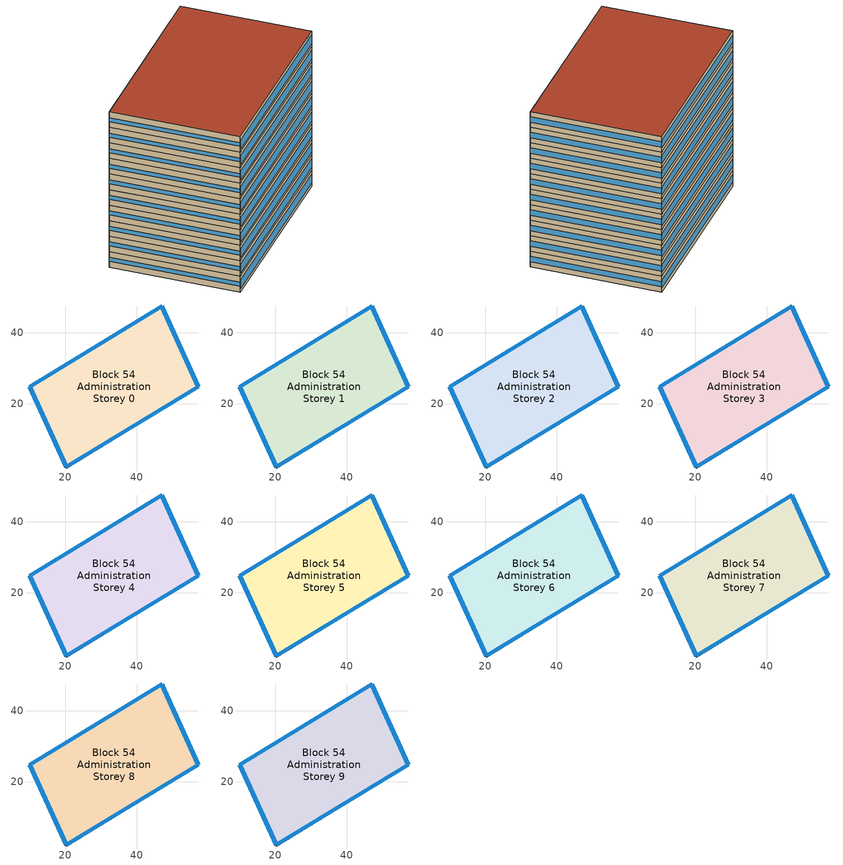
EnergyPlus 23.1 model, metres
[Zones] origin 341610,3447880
Block 54 Administration Storey 0
 floor ground (Project Floor): 47.12,47.46 57.36,24.79 20.22,2.29 9.97,24.84 z0
 wall outside (Project Wall): 9.97,24.84 20.22,2.29 57.36,24.79 47.12,47.46 9.97,24.84 z0:3
 window (Administration_west_window_construction): 9.98,24.83 20.21,2.3 z1.12:1.88
 window (Administration_south_window_construction): 20.24,2.3 57.34,24.78 z0.67:2.33
 window (Administration_east_window_construction): 57.36,24.81 47.12,47.44 z0.98:2.02
 window (Administration_north_window_construction): 47.1,47.44 9.99,24.85 z0.82:2.17
 roof outside (Project Ceiling): 57.36,24.79 47.12,47.46 9.97,24.84 20.22,2.29 z3
Block 54 Administration Storey 1
 floor outside (Project Floor): 47.12,47.46 57.36,24.79 20.22,2.29 9.97,24.84 z3
 wall outside (Project Wall): 9.97,24.84 20.22,2.29 57.36,24.79 47.12,47.46 9.97,24.84 z3:6
 window (Administration_west_window_construction): 9.98,24.83 20.21,2.3 z4.12:4.88
 window (Administration_south_window_construction): 20.24,2.3 57.34,24.78 z3.67:5.33
 window (Administration_east_window_construction): 57.36,24.81 47.12,47.44 z3.98:5.03
 window (Administration_north_window_construction): 47.1,47.44 9.99,24.85 z3.83:5.17
 roof outside (Project Ceiling): 57.36,24.79 47.12,47.46 9.97,24.84 20.22,2.29 z6
Block 54 Administration Storey 2
 floor outside (Project Floor): 47.12,47.46 57.36,24.79 20.22,2.29 9.97,24.84 z6
 wall outside (Project Wall): 9.97,24.84 20.22,2.29 57.36,24.79 47.12,47.46 9.97,24.84 z6:9
 window (Administration_west_window_construction): 9.98,24.83 20.21,2.3 z7.12:7.88
 window (Administration_south_window_construction): 20.24,2.3 57.34,24.78 z6.67:8.32
 window (Administration_east_window_construction): 57.36,24.81 47.12,47.44 z6.97:8.03
 window (Administration_north_window_construction): 47.1,47.44 9.99,24.85 z6.83:8.18
 roof outside (Project Ceiling): 57.36,24.79 47.12,47.46 9.97,24.84 20.22,2.29 z9
Block 54 Administration Storey 3
 floor outside (Project Floor): 47.12,47.46 57.36,24.79 20.22,2.29 9.97,24.84 z9
 wall outside (Project Wall): 9.97,24.84 20.22,2.29 57.36,24.79 47.12,47.46 9.97,24.84 z9:12
 window (Administration_west_window_construction): 9.98,24.83 20.21,2.3 z10.12:10.88
 window (Administration_south_window_construction): 20.24,2.3 57.34,24.78 z9.68:11.32
 window (Administration_east_window_construction): 57.36,24.81 47.12,47.44 z9.97:11.03
 window (Administration_north_window_construction): 47.1,47.44 9.99,24.85 z9.82:11.18
 roof outside (Project Ceiling): 57.36,24.79 47.12,47.46 9.97,24.84 20.22,2.29 z12
Block 54 Administration Storey 4
 floor outside (Project Floor): 47.12,47.46 57.36,24.79 20.22,2.29 9.97,24.84 z12
 wall outside (Project Wall): 9.97,24.84 20.22,2.29 57.36,24.79 47.12,47.46 9.97,24.84 z12:15
 window (Administration_west_window_construction): 9.98,24.83 20.21,2.3 z13.12:13.88
 window (Administration_south_window_construction): 20.24,2.3 57.34,24.78 z12.68:14.32
 window (Administration_east_window_construction): 57.36,24.81 47.12,47.44 z12.97:14.03
 window (Administration_north_window_construction): 47.1,47.44 9.99,24.85 z12.82:14.18
 roof outside (Project Ceiling): 57.36,24.79 47.12,47.46 9.97,24.84 20.22,2.29 z15
Block 54 Administration Storey 5
 floor outside (Project Floor): 47.12,47.46 57.36,24.79 20.22,2.29 9.97,24.84 z15
 wall outside (Project Wall): 9.97,24.84 20.22,2.29 57.36,24.79 47.12,47.46 9.97,24.84 z15:18
 window (Administration_west_window_construction): 9.98,24.83 20.21,2.3 z16.12:16.88
 window (Administration_south_window_construction): 20.24,2.3 57.34,24.78 z15.68:17.32
 window (Administration_east_window_construction): 57.36,24.81 47.12,47.44 z15.97:17.02
 window (Administration_north_window_construction): 47.1,47.44 9.99,24.85 z15.82:17.18
 roof outside (Project Ceiling): 57.36,24.79 47.12,47.46 9.97,24.84 20.22,2.29 z18
Block 54 Administration Storey 6
 floor outside (Project Floor): 47.12,47.46 57.36,24.79 20.22,2.29 9.97,24.84 z18
 wall outside (Project Wall): 9.97,24.84 20.22,2.29 57.36,24.79 47.12,47.46 9.97,24.84 z18:21
 window (Administration_west_window_construction): 9.98,24.83 20.21,2.3 z19.12:19.88
 window (Administration_south_window_construction): 20.24,2.3 57.34,24.78 z18.68:20.32
 window (Administration_east_window_construction): 57.36,24.81 47.12,47.44 z18.98:20.02
 window (Administration_north_window_construction): 47.1,47.44 9.99,24.85 z18.82:20.18
 roof outside (Project Ceiling): 57.36,24.79 47.12,47.46 9.97,24.84 20.22,2.29 z21
Block 54 Administration Storey 7
 floor outside (Project Floor): 47.12,47.46 57.36,24.79 20.22,2.29 9.97,24.84 z21
 wall outside (Project Wall): 9.97,24.84 20.22,2.29 57.36,24.79 47.12,47.46 9.97,24.84 z21:24
 window (Administration_west_window_construction): 9.98,24.83 20.21,2.3 z22.12:22.88
 window (Administration_south_window_construction): 20.24,2.3 57.34,24.78 z21.68:23.32
 window (Administration_east_window_construction): 57.36,24.81 47.12,47.44 z21.98:23.02
 window (Administration_north_window_construction): 47.1,47.44 9.99,24.85 z21.82:23.18
 roof outside (Project Ceiling): 57.36,24.79 47.12,47.46 9.97,24.84 20.22,2.29 z24
Block 54 Administration Storey 8
 floor outside (Project Floor): 47.12,47.46 57.36,24.79 20.22,2.29 9.97,24.84 z24
 wall outside (Project Wall): 9.97,24.84 20.22,2.29 57.36,24.79 47.12,47.46 9.97,24.84 z24:27
 window (Administration_west_window_construction): 9.98,24.83 20.21,2.3 z25.12:25.88
 window (Administration_south_window_construction): 20.24,2.3 57.34,24.78 z24.68:26.32
 window (Administration_east_window_construction): 57.36,24.81 47.12,47.44 z24.98:26.02
 window (Administration_north_window_construction): 47.1,47.44 9.99,24.85 z24.82:26.18
 roof outside (Project Ceiling): 57.36,24.79 47.12,47.46 9.97,24.84 20.22,2.29 z27
Block 54 Administration Storey 9
 floor outside (Project Floor): 47.12,47.46 57.36,24.79 20.22,2.29 9.97,24.84 z27
 wall outside (Project Wall): 9.97,24.84 20.22,2.29 57.36,24.79 47.12,47.46 9.97,24.84 z27:30
 window (Administration_west_window_construction): 9.98,24.83 20.21,2.3 z28.12:28.88
 window (Administration_south_window_construction): 20.24,2.3 57.34,24.78 z27.68:29.32
 window (Administration_east_window_construction): 57.36,24.81 47.12,47.44 z27.98:29.02
 window (Administration_north_window_construction): 47.1,47.44 9.99,24.85 z27.82:29.18
 roof outside (Project Flat Roof): 57.36,24.79 47.12,47.46 9.97,24.84 20.22,2.29 z30
[Building]
Building_1: North Axis=0; Terrain=City; Loads Convergence Tolerance Value=0.04; Temperature Convergence Tolerance Value=0.4; Solar Distribution=FullExterior; Maximum Number of Warmup Days=25; Minimum Number of Warmup Days=6
[Site:Location]
CHN Design_Conditions: Latitude=30; Longitude=114; Time Zone=8; Elevation=12
[SIZINGPERIOD:DESIGNDAY] Day of Month=21; DryBulb Temperature Range Modifier Type=DefaultMultipliers; Humidity Condition Type=Wetbulb; Barometric Pressure=101181; Rain Indicator=No; Snow Indicator=No; Daylight Saving Time Indicator=No; Sky Clearness=0; Begin Environment Reset Mode=FullResetAtBeginEnvironment
Name | Month | Day Type | Maximum DryBulb Temperature | Daily DryBulb Temperature Range | Wetbulb or DewPoint at Maximum DryBulb | Wind Speed | Wind Direction | Solar Model Indicator | ASHRAE Clear Sky Optical Depth for Beam Irradiance taub | ASHRAE Clear Sky Optical Depth for Diffuse Irradiance taud
Ann Htg 99.6% Condns DB | 1 | WinterDesignDay | -10 | 0 | -4.8 | 1 | 340 | ASHRAEClearSky | 0 | 0
Ann Clg .4% Condns DB=>MWB | 7 | SummerDesignDay | 40 | 6.6 | 27.1 | 3.5 | 220 | ASHRAETau | 0.781 | 1.413
[MATERIAL]
DefaultMaterial: Roughness=Rough; Thickness=0.1; Conductivity=0.1; Density=1000; Specific Heat=1000; Thermal Absorptance=0.9; Solar Absorptance=0.7; Visible Absorptance=0.7
[WINDOWMATERIAL:SIMPLEGLAZINGSYSTEM] UFactor=1.4; Visible Transmittance=0.6
Name | Solar Heat Gain Coefficient
Administration_east_window; Administration_south_window; Administration_west_window | 0.3
Administration_north_window | 0.35
[CONSTRUCTION]
Project Wall; Project Floor; Project Flat Roof; Project Ceiling: DefaultMaterial
Administration_east_window_construction: Administration_east_window
Administration_south_window_construction: Administration_south_window
Administration_west_window_construction: Administration_west_window
Administration_north_window_construction: Administration_north_window
[SPACE] Ceiling Height=autocalculate; Volume=autocalculate; Floor Area=autocalculate; Space Type=Administration
Name | Zone
Block 54 Administration Storey 0_space | Block 54 Administration Storey 0
Block 54 Administration Storey 1_space | Block 54 Administration Storey 1
Block 54 Administration Storey 2_space | Block 54 Administration Storey 2
Block 54 Administration Storey 3_space | Block 54 Administration Storey 3
Block 54 Administration Storey 4_space | Block 54 Administration Storey 4
Block 54 Administration Storey 5_space | Block 54 Administration Storey 5
Block 54 Administration Storey 6_space | Block 54 Administration Storey 6
Block 54 Administration Storey 7_space | Block 54 Administration Storey 7
Block 54 Administration Storey 8_space | Block 54 Administration Storey 8
Block 54 Administration Storey 9_space | Block 54 Administration Storey 9
[SPACELIST]
Administration: Block 54 Administration Storey 0_space, Block 54 Administration Storey 1_space, Block 54 Administration Storey 2_space, Block 54 Administration Storey 3_space, Block 54 Administration Storey 4_space, Block 54 Administration Storey 5_space, Block 54 Administration Storey 6_space, Block 54 Administration Storey 7_space, Block 54 Administration Storey 8_space, Block 54 Administration Storey 9_space
[ZONE] Type=1; Multiplier=1; Ceiling Height=autocalculate; Volume=autocalculate; Floor Area=autocalculate; Part of Total Floor Area=Yes
Block 54 Administration Storey 0; Block 54 Administration Storey 1; Block 54 Administration Storey 2; Block 54 Administration Storey 3; Block 54 Administration Storey 4; Block 54 Administration Storey 5; Block 54 Administration Storey 6; Block 54 Administration Storey 7; Block 54 Administration Storey 8; Block 54 Administration Storey 9
[PEOPLE]
People_for_administration: Zone or ZoneList or Space or SpaceList=Administration; Number of People Schedule=SeasonalSchedule_Schedule_administration_people; Number of People Calculation Method=People/Area; People per Floor Area=0.125; Fraction Radiant=0.3; Sensible Heat Fraction=autocalculate; Activity Level Schedule=SeasonalSchedule_Schedule_administration_activity; Carbon Dioxide Generation Rate=3.82e-08; Enable ASHRAE 55 Comfort Warnings=No; Mean Radiant Temperature Calculation Type=ZoneAveraged; Clothing Insulation Calculation Method=ClothingInsulationSchedule; Cold Stress Temperature Threshold=15.56; Heat Stress Temperature Threshold=30
[LIGHTS]
Light_for_administration: Zone or ZoneList or Space or SpaceList=Administration; Schedule=SeasonalSchedule_administration_lighting; Design Level Calculation Method=Watts/Area; Watts per Zone Floor Area=8; Return Air Fraction=0; Fraction Radiant=0.32; Fraction Visible=0.25; Fraction Replaceable=1; EndUse Subcategory=General; Return Air Fraction Calculated from Plenum Temperature=No; Return Air Fraction Function of Plenum Temperature Coefficient 1=0; Return Air Fraction Function of Plenum Temperature Coefficient 2=0
[ELECTRICEQUIPMENT]
Equipment_for_administration: Zone or ZoneList or Space or SpaceList=Administration; Schedule=SeasonalSchedule_Schedule_administration_equipment; Design Level Calculation Method=Watts/Area; Watts per Zone Floor Area=15; Fraction Latent=0; Fraction Radiant=0; Fraction Lost=0; EndUse Subcategory=Electric Equipment
[DAYLIGHTING:CONTROLS] Illuminance Setpoint at Reference Point 1=300
Name | Zone or Space | Glare Calculation Daylighting Reference Point | Daylighting Reference Point 1
Dlight_Block 54 Administration Storey 0 | Block 54 Administration Storey 0 | Rpoint_Block 54 Administration Storey 0 | Rpoint_Block 54 Administration Storey 0
Dlight_Block 54 Administration Storey 1 | Block 54 Administration Storey 1 | Rpoint_Block 54 Administration Storey 1 | Rpoint_Block 54 Administration Storey 1
Dlight_Block 54 Administration Storey 2 | Block 54 Administration Storey 2 | Rpoint_Block 54 Administration Storey 2 | Rpoint_Block 54 Administration Storey 2
Dlight_Block 54 Administration Storey 3 | Block 54 Administration Storey 3 | Rpoint_Block 54 Administration Storey 3 | Rpoint_Block 54 Administration Storey 3
Dlight_Block 54 Administration Storey 4 | Block 54 Administration Storey 4 | Rpoint_Block 54 Administration Storey 4 | Rpoint_Block 54 Administration Storey 4
Dlight_Block 54 Administration Storey 5 | Block 54 Administration Storey 5 | Rpoint_Block 54 Administration Storey 5 | Rpoint_Block 54 Administration Storey 5
Dlight_Block 54 Administration Storey 6 | Block 54 Administration Storey 6 | Rpoint_Block 54 Administration Storey 6 | Rpoint_Block 54 Administration Storey 6
Dlight_Block 54 Administration Storey 7 | Block 54 Administration Storey 7 | Rpoint_Block 54 Administration Storey 7 | Rpoint_Block 54 Administration Storey 7
Dlight_Block 54 Administration Storey 8 | Block 54 Administration Storey 8 | Rpoint_Block 54 Administration Storey 8 | Rpoint_Block 54 Administration Storey 8
Dlight_Block 54 Administration Storey 9 | Block 54 Administration Storey 9 | Rpoint_Block 54 Administration Storey 9 | Rpoint_Block 54 Administration Storey 9
[HVACTEMPLATE:THERMOSTAT]
Name | Heating Setpoint Schedule | Cooling Setpoint Schedule
Thermostat_for_office | SeasonalSchedule_office_heating | SeasonalSchedule_office_cooling
Thermostat_for_commercial | SeasonalSchedule_commerical_heating | SeasonalSchedule_commerical_cooling
Thermostat_for_residential | SeasonalSchedule_residential_heating | SeasonalSchedule_residential_cooling
Thermostat_for_school | SeasonalSchedule_school_heating | SeasonalSchedule_school_cooling
Thermostat_for_hospital | SeasonalSchedule_hospital_heating | SeasonalSchedule_hospital_cooling
Thermostat_for_industrial | SeasonalSchedule_Industrial_heating | SeasonalSchedule_Industrial_cooling
Thermostat_for_transport | SeasonalSchedule_transport_heating | SeasonalSchedule_transport_cooling
Thermostat_for_administration | SeasonalSchedule_administration_heating | SeasonalSchedule_administration_cooling
[HVACTEMPLATE:ZONE:IDEALLOADSAIRSYSTEM] Template Thermostat=Thermostat_for_administration; Maximum Heating Supply Air Temperature=50; Minimum Cooling Supply Air Temperature=13; Maximum Heating Supply Air Humidity Ratio=0.0156; Minimum Cooling Supply Air Humidity Ratio=0.0077; Heating Limit=NoLimit; Cooling Limit=NoLimit; Dehumidification Control Type=ConstantSensibleHeatRatio; Cooling Sensible Heat Ratio=0.7; Dehumidification Setpoint=60; Humidification Control Type=None; Humidification Setpoint=30; Outdoor Air Method=DetailedSpecification; Outdoor Air Flow Rate per Person=0.00944; Outdoor Air Flow Rate per Zone Floor Area=0; Outdoor Air Flow Rate per Zone=0; Design Specification Outdoor Air Object=Ventilation_for_administration; Demand Controlled Ventilation Type=None; Outdoor Air Economizer Type=NoEconomizer; Heat Recovery Type=None; Sensible Heat Recovery Effectiveness=0.7; Latent Heat Recovery Effectiveness=0.65
Block 54 Administration Storey 0; Block 54 Administration Storey 1; Block 54 Administration Storey 2; Block 54 Administration Storey 3; Block 54 Administration Storey 4; Block 54 Administration Storey 5; Block 54 Administration Storey 6; Block 54 Administration Storey 7; Block 54 Administration Storey 8; Block 54 Administration Storey 9
[DESIGNSPECIFICATION:OUTDOORAIR]
Ventilation_for_administration: Outdoor Air Method=Flow/Person; Outdoor Air Flow per Person=0.00833333; Outdoor Air Flow per Zone Floor Area=0; Outdoor Air Flow per Zone=0; Outdoor Air Flow Air Changes per Hour=0
[SCHEDULE:DAY:HOURLY]
Schedule_administration_heating_summer_hourly; Schedule_commerical_heating_summer_hourly; Schedule_residential_heating_summer_hourly; Schedule_school_heating_summer_hourly; Schedule_hospital_heating_summer_hourly; Schedule_Industrial_heating_summer_hourly; Schedule_transport_heating_summer_hourly; Schedule_office_heating_summer_hourly: -20, -20, -20, -20, -20, -20, -20, -20, -20, -20, -20, -20, -20, -20, -20, -20, -20, -20, -20, -20, -20, -20, -20, -20
Schedule_administration_heating_winnter_weekday_hourly: 5, 5, 5, 5, 5, 5, 12, 12, 18, 20, 20, 20, 20, 20, 20, 20, 20, 20, 18, 5, 5, 5, 5, 5
Schedule_administration_heating_winnter_holiday_hourly; Schedule_school_heating_winnter_holiday_hourly: 5, 5, 5, 5, 5, 5, 5, 5, 5, 5, 5, 5, 5, 5, 5, 5, 5, 5, 5, 5, 5, 5, 5, 5
Schedule_administration_cooling_winter_hourly; Schedule_administration_cooling_summer_holiday_hourly; Schedule_commerical_cooling_winter_hourly; Schedule_residential_cooling_winter_hourly; Schedule_school_cooling_winter_hourly; Schedule_school_cooling_summer_holiday_hourly; Schedule_hospital_cooling_winter_hourly; Schedule_Industrial_cooling_winter_hourly; Schedule_transport_cooling_winter_hourly; Schedule_office_cooling_winter_hourly: 50, 50, 50, 50, 50, 50, 50, 50, 50, 50, 50, 50, 50, 50, 50, 50, 50, 50, 50, 50, 50, 50, 50, 50
Schedule_administration_cooling_summer_weekday_hourly: 50, 50, 50, 50, 50, 50, 50, 28, 26, 26, 26, 26, 26, 26, 26, 26, 26, 26, 50, 50, 50, 50, 50, 50
Schedule_administration_lighting_weekday_hourly: 0.2, 0.2, 0.2, 0.2, 0.2, 0.2, 0.2, 0.5, 0.95, 0.95, 0.95, 0.8, 0.8, 0.95, 0.95, 0.95, 0.95, 0.95, 0.3, 0.2, 0.2, 0.2, 0.2, 0.2
Schedule_administration_lighting_holiday_hourly: 0.2, 0.2, 0.2, 0.2, 0.2, 0.2, 0.2, 0.25, 0.475, 0.475, 0.475, 0.4, 0.4, 0.475, 0.475, 0.475, 0.475, 0.475, 0.2, 0.2, 0.2, 0.2, 0.2, 0.2
Schedule_administration_equipment_weekday_hourly: 0.2, 0.2, 0.2, 0.2, 0.2, 0.2, 0.2, 0.5, 0.95, 0.95, 0.95, 0.5, 0.5, 0.95, 0.95, 0.95, 0.95, 0.3, 0.2, 0.2, 0.2, 0.2, 0.2, 0.2
Schedule_administration_equipment_holiday_hourly: 0.2, 0.2, 0.2, 0.2, 0.2, 0.2, 0.2, 0.25, 0.475, 0.475, 0.475, 0.25, 0.25, 0.475, 0.475, 0.475, 0.475, 0.2, 0.2, 0.2, 0.2, 0.2, 0.2, 0.2
Schedule_administration_people_weekday_hourly: 0, 0, 0, 0, 0, 0, 0.1, 0.5, 0.95, 0.95, 0.95, 0.8, 0.8, 0.95, 0.95, 0.95, 0.95, 0.3, 0.1, 0, 0, 0, 0, 0
Schedule_administration_people_holiday_hourly: 0, 0, 0, 0, 0, 0, 0.02, 0.1, 0.19, 0.19, 0.19, 0.16, 0.16, 0.19, 0.19, 0.19, 0.19, 0.06, 0.02, 0, 0, 0, 0, 0
Schedule_administration_activity_weekday_hourly; Schedule_administration_activity_holiday_hourly: 144, 144, 144, 144, 144, 144, 144, 144, 144, 144, 144, 144, 144, 144, 144, 144, 144, 144, 144, 144, 144, 144, 144, 144
Schedule_commerical_heating_winnter_weekday_hourly; Schedule_commerical_heating_winnter_holiday_hourly: 5, 5, 5, 5, 5, 5, 12, 16, 18, 18, 18, 18, 18, 18, 18, 18, 18, 18, 18, 18, 12, 5, 5, 5
Schedule_commerical_cooling_summer_weekday_hourly; Schedule_commerical_cooling_summer_holiday_hourly: 50, 50, 50, 50, 50, 50, 50, 28, 24, 24, 24, 24, 24, 24, 24, 24, 24, 24, 24, 24, 24, 28, 50, 50
Schedule_residential_heating_winnter_weekday_hourly; Schedule_residential_heating_winnter_holiday_hourly: 18, 18, 18, 18, 18, 18, 18, -20, -20, -20, -20, -20, -20, -20, -20, -20, -20, -20, -20, -20, 18, 18, 18, 18
Schedule_residential_cooling_summer_weekday_hourly; Schedule_residential_cooling_summer_holiday_hourly: 26, 26, 26, 26, 26, 26, 26, 50, 50, 50, 50, 50, 50, 50, 50, 50, 50, 50, 50, 50, 26, 26, 26, 26
Schedule_school_heating_winnter_weekday_hourly: 5, 5, 5, 5, 5, 12, 18, 20, 20, 20, 20, 20, 20, 20, 20, 20, 20, 20, 18, 12, 5, 5, 5, 5
Schedule_school_cooling_summer_weekday_hourly: 50, 50, 50, 50, 50, 50, 28, 26, 26, 26, 26, 26, 26, 26, 26, 26, 26, 26, 50, 50, 50, 50, 50, 50
Schedule_hospital_heating_winnter_weekday_hourly; Schedule_hospital_heating_winnter_holiday_hourly: 22, 22, 22, 22, 22, 22, 22, 22, 22, 22, 22, 22, 22, 22, 22, 22, 22, 22, 22, 22, 22, 22, 22, 22
Schedule_hospital_cooling_summer_weekday_hourly; Schedule_hospital_cooling_summer_holiday_hourly: 26, 26, 26, 26, 26, 26, 26, 26, 26, 26, 26, 26, 26, 26, 26, 26, 26, 26, 26, 26, 26, 26, 26, 26
Schedule_Industrial_heating_winnter_weekday_hourly; Schedule_Industrial_heating_winnter_holiday_hourly: -20, -20, -20, -20, -20, -20, 18, 18, 18, 18, 18, 18, 18, 18, 18, 18, 18, 18, 18, -20, -20, -20, -20, -20
Schedule_Industrial_cooling_summer_weekday_hourly; Schedule_Industrial_cooling_summer_holiday_hourly: 50, 50, 50, 50, 50, 50, 50, 28, 28, 28, 28, 28, 28, 28, 28, 28, 28, 28, 28, 50, 50, 50, 50, 50
Schedule_transport_heating_winnter_weekday_hourly; Schedule_transport_heating_winnter_holiday_hourly: 18, 18, 18, 18, 18, 18, 20, 20, 20, 20, 20, 20, 20, 20, 20, 20, 20, 20, 20, 20, 20, 20, 18, 18
Schedule_transport_cooling_summer_weekday_hourly; Schedule_transport_cooling_summer_holiday_hourly: 26, 26, 26, 26, 26, 26, 26, 24, 24, 24, 25, 24, 24, 24, 24, 24, 24, 24, 24, 24, 24, 24, 26, 28
Schedule_office_heating_winnter_weekday_hourly: 5, 5, 5, 5, 5, 5, 12, 18, 20, 20, 20, 20, 20, 20, 20, 20, 20, 20, 20, 18, 12, 5, 5, 5
Schedule_office_heating_winnter_holiday_hourly: 5, 5, 5, 5, 5, 5, 5, 5, 5, 16, 16, 16, 16, 16, 16, 16, 16, 5, 5, 5, 5, 5, 5, 5
Schedule_office_cooling_summer_weekday_hourly: 50, 50, 50, 50, 50, 50, 28, 26, 26, 26, 26, 26, 26, 26, 26, 26, 26, 26, 26, 26, 50, 50, 50, 50
Schedule_office_cooling_summer_holiday_hourly: 50, 50, 50, 50, 50, 50, 50, 50, 50, 50, 50, 26, 26, 26, 26, 26, 26, 50, 50, 50, 50, 50, 50, 50
[SCHEDULE:WEEK:DAILY]
Schedule_office_heating_summer_weekly: Schedule_office_heating_summer_hourly, Schedule_office_heating_summer_hourly, Schedule_office_heating_summer_hourly, Schedule_office_heating_summer_hourly, Schedule_office_heating_summer_hourly, Schedule_office_heating_summer_hourly, Schedule_office_heating_summer_hourly, Schedule_office_heating_summer_hourly, Schedule_office_heating_summer_hourly, Schedule_office_heating_summer_hourly, Schedule_office_heating_summer_hourly, Schedule_office_heating_summer_hourly
Schedule_office_heating_winnter_weekly: Schedule_office_heating_winnter_holiday_hourly, Schedule_office_heating_winnter_weekday_hourly, Schedule_office_heating_winnter_weekday_hourly, Schedule_office_heating_winnter_weekday_hourly, Schedule_office_heating_winnter_weekday_hourly, Schedule_office_heating_winnter_weekday_hourly, Schedule_office_heating_winnter_holiday_hourly, Schedule_office_heating_winnter_holiday_hourly, Schedule_office_heating_winnter_weekday_hourly, Schedule_office_heating_winnter_weekday_hourly, Schedule_office_heating_winnter_holiday_hourly, Schedule_office_heating_winnter_holiday_hourly
Schedule_office_cooling_winnter_weekly: Schedule_office_cooling_winter_hourly, Schedule_office_cooling_winter_hourly, Schedule_office_cooling_winter_hourly, Schedule_office_cooling_winter_hourly, Schedule_office_cooling_winter_hourly, Schedule_office_cooling_winter_hourly, Schedule_office_cooling_winter_hourly, Schedule_office_cooling_winter_hourly, Schedule_office_cooling_winter_hourly, Schedule_office_cooling_winter_hourly, Schedule_office_cooling_winter_hourly, Schedule_office_cooling_winter_hourly
Schedule_office_cooling_summer_weekly: Schedule_office_cooling_summer_holiday_hourly, Schedule_office_cooling_summer_weekday_hourly, Schedule_office_cooling_summer_weekday_hourly, Schedule_office_cooling_summer_weekday_hourly, Schedule_office_cooling_summer_weekday_hourly, Schedule_office_cooling_summer_weekday_hourly, Schedule_office_cooling_summer_holiday_hourly, Schedule_office_cooling_summer_holiday_hourly, Schedule_office_cooling_summer_weekday_hourly, Schedule_office_cooling_summer_weekday_hourly, Schedule_office_cooling_summer_holiday_hourly, Schedule_office_cooling_summer_holiday_hourly
Schedule_commerical_heating_summer_weekly: Schedule_commerical_heating_summer_hourly, Schedule_commerical_heating_summer_hourly, Schedule_commerical_heating_summer_hourly, Schedule_commerical_heating_summer_hourly, Schedule_commerical_heating_summer_hourly, Schedule_commerical_heating_summer_hourly, Schedule_commerical_heating_summer_hourly, Schedule_commerical_heating_summer_hourly, Schedule_commerical_heating_summer_hourly, Schedule_commerical_heating_summer_hourly, Schedule_commerical_heating_summer_hourly, Schedule_commerical_heating_summer_hourly
Schedule_commerical_heating_winnter_weekly: Schedule_commerical_heating_winnter_holiday_hourly, Schedule_commerical_heating_winnter_weekday_hourly, Schedule_commerical_heating_winnter_weekday_hourly, Schedule_commerical_heating_winnter_weekday_hourly, Schedule_commerical_heating_winnter_weekday_hourly, Schedule_commerical_heating_winnter_weekday_hourly, Schedule_commerical_heating_winnter_holiday_hourly, Schedule_commerical_heating_winnter_holiday_hourly, Schedule_commerical_heating_winnter_weekday_hourly, Schedule_commerical_heating_winnter_weekday_hourly, Schedule_commerical_heating_winnter_holiday_hourly, Schedule_commerical_heating_winnter_holiday_hourly
Schedule_commerical_cooling_winnter_weekly: Schedule_commerical_cooling_winter_hourly, Schedule_commerical_cooling_winter_hourly, Schedule_commerical_cooling_winter_hourly, Schedule_commerical_cooling_winter_hourly, Schedule_commerical_cooling_winter_hourly, Schedule_commerical_cooling_winter_hourly, Schedule_commerical_cooling_winter_hourly, Schedule_commerical_cooling_winter_hourly, Schedule_commerical_cooling_winter_hourly, Schedule_commerical_cooling_winter_hourly, Schedule_commerical_cooling_winter_hourly, Schedule_commerical_cooling_winter_hourly
Schedule_commerical_cooling_summer_weekly: Schedule_commerical_cooling_summer_holiday_hourly, Schedule_commerical_cooling_summer_weekday_hourly, Schedule_commerical_cooling_summer_weekday_hourly, Schedule_commerical_cooling_summer_weekday_hourly, Schedule_commerical_cooling_summer_weekday_hourly, Schedule_commerical_cooling_summer_weekday_hourly, Schedule_commerical_cooling_summer_holiday_hourly, Schedule_commerical_cooling_summer_holiday_hourly, Schedule_commerical_cooling_summer_weekday_hourly, Schedule_commerical_cooling_summer_weekday_hourly, Schedule_commerical_cooling_summer_holiday_hourly, Schedule_commerical_cooling_summer_holiday_hourly
Schedule_residential_heating_summer_weekly: Schedule_residential_heating_summer_hourly, Schedule_residential_heating_summer_hourly, Schedule_residential_heating_summer_hourly, Schedule_residential_heating_summer_hourly, Schedule_residential_heating_summer_hourly, Schedule_residential_heating_summer_hourly, Schedule_residential_heating_summer_hourly, Schedule_residential_heating_summer_hourly, Schedule_residential_heating_summer_hourly, Schedule_residential_heating_summer_hourly, Schedule_residential_heating_summer_hourly, Schedule_residential_heating_summer_hourly
Schedule_residential_heating_winnter_weekly: Schedule_residential_heating_winnter_holiday_hourly, Schedule_residential_heating_winnter_weekday_hourly, Schedule_residential_heating_winnter_weekday_hourly, Schedule_residential_heating_winnter_weekday_hourly, Schedule_residential_heating_winnter_weekday_hourly, Schedule_residential_heating_winnter_weekday_hourly, Schedule_residential_heating_winnter_holiday_hourly, Schedule_residential_heating_winnter_holiday_hourly, Schedule_residential_heating_winnter_weekday_hourly, Schedule_residential_heating_winnter_weekday_hourly, Schedule_residential_heating_winnter_holiday_hourly, Schedule_residential_heating_winnter_holiday_hourly
Schedule_residential_cooling_winnter_weekly: Schedule_residential_cooling_winter_hourly, Schedule_residential_cooling_winter_hourly, Schedule_residential_cooling_winter_hourly, Schedule_residential_cooling_winter_hourly, Schedule_residential_cooling_winter_hourly, Schedule_residential_cooling_winter_hourly, Schedule_residential_cooling_winter_hourly, Schedule_residential_cooling_winter_hourly, Schedule_residential_cooling_winter_hourly, Schedule_residential_cooling_winter_hourly, Schedule_residential_cooling_winter_hourly, Schedule_residential_cooling_winter_hourly
Schedule_residential_cooling_summer_weekly: Schedule_residential_cooling_summer_holiday_hourly, Schedule_residential_cooling_summer_weekday_hourly, Schedule_residential_cooling_summer_weekday_hourly, Schedule_residential_cooling_summer_weekday_hourly, Schedule_residential_cooling_summer_weekday_hourly, Schedule_residential_cooling_summer_weekday_hourly, Schedule_residential_cooling_summer_holiday_hourly, Schedule_residential_cooling_summer_holiday_hourly, Schedule_residential_cooling_summer_weekday_hourly, Schedule_residential_cooling_summer_weekday_hourly, Schedule_residential_cooling_summer_holiday_hourly, Schedule_residential_cooling_summer_holiday_hourly
Schedule_school_heating_summer_weekly: Schedule_school_heating_summer_hourly, Schedule_school_heating_summer_hourly, Schedule_school_heating_summer_hourly, Schedule_school_heating_summer_hourly, Schedule_school_heating_summer_hourly, Schedule_school_heating_summer_hourly, Schedule_school_heating_summer_hourly, Schedule_school_heating_summer_hourly, Schedule_school_heating_summer_hourly, Schedule_school_heating_summer_hourly, Schedule_school_heating_summer_hourly, Schedule_school_heating_summer_hourly
Schedule_school_heating_winnter_weekly: Schedule_school_heating_winnter_holiday_hourly, Schedule_school_heating_winnter_weekday_hourly, Schedule_school_heating_winnter_weekday_hourly, Schedule_school_heating_winnter_weekday_hourly, Schedule_school_heating_winnter_weekday_hourly, Schedule_school_heating_winnter_weekday_hourly, Schedule_school_heating_winnter_holiday_hourly, Schedule_school_heating_winnter_holiday_hourly, Schedule_school_heating_winnter_weekday_hourly, Schedule_school_heating_winnter_weekday_hourly, Schedule_school_heating_winnter_holiday_hourly, Schedule_school_heating_winnter_holiday_hourly
Schedule_school_cooling_winnter_weekly: Schedule_school_cooling_winter_hourly, Schedule_school_cooling_winter_hourly, Schedule_school_cooling_winter_hourly, Schedule_school_cooling_winter_hourly, Schedule_school_cooling_winter_hourly, Schedule_school_cooling_winter_hourly, Schedule_school_cooling_winter_hourly, Schedule_school_cooling_winter_hourly, Schedule_school_cooling_winter_hourly, Schedule_school_cooling_winter_hourly, Schedule_school_cooling_winter_hourly, Schedule_school_cooling_winter_hourly
Schedule_school_cooling_summer_weekly: Schedule_school_cooling_summer_holiday_hourly, Schedule_school_cooling_summer_weekday_hourly, Schedule_school_cooling_summer_weekday_hourly, Schedule_school_cooling_summer_weekday_hourly, Schedule_school_cooling_summer_weekday_hourly, Schedule_school_cooling_summer_weekday_hourly, Schedule_school_cooling_summer_holiday_hourly, Schedule_school_cooling_summer_holiday_hourly, Schedule_school_cooling_summer_weekday_hourly, Schedule_school_cooling_summer_weekday_hourly, Schedule_school_cooling_summer_holiday_hourly, Schedule_school_cooling_summer_holiday_hourly
Schedule_hospital_heating_summer_weekly: Schedule_hospital_heating_summer_hourly, Schedule_hospital_heating_summer_hourly, Schedule_hospital_heating_summer_hourly, Schedule_hospital_heating_summer_hourly, Schedule_hospital_heating_summer_hourly, Schedule_hospital_heating_summer_hourly, Schedule_hospital_heating_summer_hourly, Schedule_hospital_heating_summer_hourly, Schedule_hospital_heating_summer_hourly, Schedule_hospital_heating_summer_hourly, Schedule_hospital_heating_summer_hourly, Schedule_hospital_heating_summer_hourly
Schedule_hospital_heating_winnter_weekly: Schedule_hospital_heating_winnter_holiday_hourly, Schedule_hospital_heating_winnter_weekday_hourly, Schedule_hospital_heating_winnter_weekday_hourly, Schedule_hospital_heating_winnter_weekday_hourly, Schedule_hospital_heating_winnter_weekday_hourly, Schedule_hospital_heating_winnter_weekday_hourly, Schedule_hospital_heating_winnter_holiday_hourly, Schedule_hospital_heating_winnter_holiday_hourly, Schedule_hospital_heating_winnter_weekday_hourly, Schedule_hospital_heating_winnter_weekday_hourly, Schedule_hospital_heating_winnter_holiday_hourly, Schedule_hospital_heating_winnter_holiday_hourly
Schedule_hospital_cooling_winnter_weekly: Schedule_hospital_cooling_winter_hourly, Schedule_hospital_cooling_winter_hourly, Schedule_hospital_cooling_winter_hourly, Schedule_hospital_cooling_winter_hourly, Schedule_hospital_cooling_winter_hourly, Schedule_hospital_cooling_winter_hourly, Schedule_hospital_cooling_winter_hourly, Schedule_hospital_cooling_winter_hourly, Schedule_hospital_cooling_winter_hourly, Schedule_hospital_cooling_winter_hourly, Schedule_hospital_cooling_winter_hourly, Schedule_hospital_cooling_winter_hourly
Schedule_hospital_cooling_summer_weekly: Schedule_hospital_cooling_summer_holiday_hourly, Schedule_hospital_cooling_summer_weekday_hourly, Schedule_hospital_cooling_summer_weekday_hourly, Schedule_hospital_cooling_summer_weekday_hourly, Schedule_hospital_cooling_summer_weekday_hourly, Schedule_hospital_cooling_summer_weekday_hourly, Schedule_hospital_cooling_summer_holiday_hourly, Schedule_hospital_cooling_summer_holiday_hourly, Schedule_hospital_cooling_summer_weekday_hourly, Schedule_hospital_cooling_summer_weekday_hourly, Schedule_hospital_cooling_summer_holiday_hourly, Schedule_hospital_cooling_summer_holiday_hourly
Schedule_Industrial_heating_summer_weekly: Schedule_Industrial_heating_summer_hourly, Schedule_Industrial_heating_summer_hourly, Schedule_Industrial_heating_summer_hourly, Schedule_Industrial_heating_summer_hourly, Schedule_Industrial_heating_summer_hourly, Schedule_Industrial_heating_summer_hourly, Schedule_Industrial_heating_summer_hourly, Schedule_Industrial_heating_summer_hourly, Schedule_Industrial_heating_summer_hourly, Schedule_Industrial_heating_summer_hourly, Schedule_Industrial_heating_summer_hourly, Schedule_Industrial_heating_summer_hourly
Schedule_Industrial_heating_winnter_weekly: Schedule_Industrial_heating_winnter_holiday_hourly, Schedule_Industrial_heating_winnter_weekday_hourly, Schedule_Industrial_heating_winnter_weekday_hourly, Schedule_Industrial_heating_winnter_weekday_hourly, Schedule_Industrial_heating_winnter_weekday_hourly, Schedule_Industrial_heating_winnter_weekday_hourly, Schedule_Industrial_heating_winnter_holiday_hourly, Schedule_Industrial_heating_winnter_holiday_hourly, Schedule_Industrial_heating_winnter_weekday_hourly, Schedule_Industrial_heating_winnter_weekday_hourly, Schedule_Industrial_heating_winnter_holiday_hourly, Schedule_Industrial_heating_winnter_holiday_hourly
Schedule_Industrial_cooling_winnter_weekly: Schedule_Industrial_cooling_winter_hourly, Schedule_Industrial_cooling_winter_hourly, Schedule_Industrial_cooling_winter_hourly, Schedule_Industrial_cooling_winter_hourly, Schedule_Industrial_cooling_winter_hourly, Schedule_Industrial_cooling_winter_hourly, Schedule_Industrial_cooling_winter_hourly, Schedule_Industrial_cooling_winter_hourly, Schedule_Industrial_cooling_winter_hourly, Schedule_Industrial_cooling_winter_hourly, Schedule_Industrial_cooling_winter_hourly, Schedule_Industrial_cooling_winter_hourly
Schedule_Industrial_cooling_summer_weekly: Schedule_Industrial_cooling_summer_holiday_hourly, Schedule_Industrial_cooling_summer_weekday_hourly, Schedule_Industrial_cooling_summer_weekday_hourly, Schedule_Industrial_cooling_summer_weekday_hourly, Schedule_Industrial_cooling_summer_weekday_hourly, Schedule_Industrial_cooling_summer_weekday_hourly, Schedule_Industrial_cooling_summer_holiday_hourly, Schedule_Industrial_cooling_summer_holiday_hourly, Schedule_Industrial_cooling_summer_weekday_hourly, Schedule_Industrial_cooling_summer_weekday_hourly, Schedule_Industrial_cooling_summer_holiday_hourly, Schedule_Industrial_cooling_summer_holiday_hourly
Schedule_administration_heating_summer_weekly: Schedule_administration_heating_summer_hourly, Schedule_administration_heating_summer_hourly, Schedule_administration_heating_summer_hourly, Schedule_administration_heating_summer_hourly, Schedule_administration_heating_summer_hourly, Schedule_administration_heating_summer_hourly, Schedule_administration_heating_summer_hourly, Schedule_administration_heating_summer_hourly, Schedule_administration_heating_summer_hourly, Schedule_administration_heating_summer_hourly, Schedule_administration_heating_summer_hourly, Schedule_administration_heating_summer_hourly
Schedule_administration_heating_winnter_weekly: Schedule_administration_heating_winnter_holiday_hourly, Schedule_administration_heating_winnter_weekday_hourly, Schedule_administration_heating_winnter_weekday_hourly, Schedule_administration_heating_winnter_weekday_hourly, Schedule_administration_heating_winnter_weekday_hourly, Schedule_administration_heating_winnter_weekday_hourly, Schedule_administration_heating_winnter_holiday_hourly, Schedule_administration_heating_winnter_holiday_hourly, Schedule_administration_heating_winnter_weekday_hourly, Schedule_administration_heating_winnter_weekday_hourly, Schedule_administration_heating_winnter_holiday_hourly, Schedule_administration_heating_winnter_holiday_hourly
Schedule_administration_cooling_winnter_weekly: Schedule_administration_cooling_winter_hourly, Schedule_administration_cooling_winter_hourly, Schedule_administration_cooling_winter_hourly, Schedule_administration_cooling_winter_hourly, Schedule_administration_cooling_winter_hourly, Schedule_administration_cooling_winter_hourly, Schedule_administration_cooling_winter_hourly, Schedule_administration_cooling_winter_hourly, Schedule_administration_cooling_winter_hourly, Schedule_administration_cooling_winter_hourly, Schedule_administration_cooling_winter_hourly, Schedule_administration_cooling_winter_hourly
Schedule_administration_cooling_summer_weekly: Schedule_administration_cooling_summer_holiday_hourly, Schedule_administration_cooling_summer_weekday_hourly, Schedule_administration_cooling_summer_weekday_hourly, Schedule_administration_cooling_summer_weekday_hourly, Schedule_administration_cooling_summer_weekday_hourly, Schedule_administration_cooling_summer_weekday_hourly, Schedule_administration_cooling_summer_holiday_hourly, Schedule_administration_cooling_summer_holiday_hourly, Schedule_administration_cooling_summer_weekday_hourly, Schedule_administration_cooling_summer_weekday_hourly, Schedule_administration_cooling_summer_holiday_hourly, Schedule_administration_cooling_summer_holiday_hourly
Schedule_administration_lighting_weekly: Schedule_administration_lighting_holiday_hourly, Schedule_administration_lighting_weekday_hourly, Schedule_administration_lighting_weekday_hourly, Schedule_administration_lighting_weekday_hourly, Schedule_administration_lighting_weekday_hourly, Schedule_administration_lighting_weekday_hourly, Schedule_administration_lighting_holiday_hourly, Schedule_administration_lighting_holiday_hourly, Schedule_administration_lighting_weekday_hourly, Schedule_administration_lighting_weekday_hourly, Schedule_administration_lighting_holiday_hourly, Schedule_administration_lighting_holiday_hourly
Schedule_administration_equipment_weekly: Schedule_administration_equipment_holiday_hourly, Schedule_administration_equipment_weekday_hourly, Schedule_administration_equipment_weekday_hourly, Schedule_administration_equipment_weekday_hourly, Schedule_administration_equipment_weekday_hourly, Schedule_administration_equipment_weekday_hourly, Schedule_administration_equipment_holiday_hourly, Schedule_administration_equipment_holiday_hourly, Schedule_administration_equipment_weekday_hourly, Schedule_administration_equipment_weekday_hourly, Schedule_administration_equipment_holiday_hourly, Schedule_administration_equipment_holiday_hourly
Schedule_administration_people_weekly: Schedule_administration_people_holiday_hourly, Schedule_administration_people_weekday_hourly, Schedule_administration_people_weekday_hourly, Schedule_administration_people_weekday_hourly, Schedule_administration_people_weekday_hourly, Schedule_administration_people_weekday_hourly, Schedule_administration_people_holiday_hourly, Schedule_administration_people_holiday_hourly, Schedule_administration_people_weekday_hourly, Schedule_administration_people_weekday_hourly, Schedule_administration_people_holiday_hourly, Schedule_administration_people_holiday_hourly
Schedule_administration_activity_weekly: Schedule_administration_activity_holiday_hourly, Schedule_administration_activity_weekday_hourly, Schedule_administration_activity_weekday_hourly, Schedule_administration_activity_weekday_hourly, Schedule_administration_activity_weekday_hourly, Schedule_administration_activity_weekday_hourly, Schedule_administration_activity_holiday_hourly, Schedule_administration_activity_holiday_hourly, Schedule_administration_activity_weekday_hourly, Schedule_administration_activity_weekday_hourly, Schedule_administration_activity_holiday_hourly, Schedule_administration_activity_holiday_hourly
Schedule_transport_heating_summer_weekly: Schedule_transport_heating_summer_hourly, Schedule_transport_heating_summer_hourly, Schedule_transport_heating_summer_hourly, Schedule_transport_heating_summer_hourly, Schedule_transport_heating_summer_hourly, Schedule_transport_heating_summer_hourly, Schedule_transport_heating_summer_hourly, Schedule_transport_heating_summer_hourly, Schedule_transport_heating_summer_hourly, Schedule_transport_heating_summer_hourly, Schedule_transport_heating_summer_hourly, Schedule_transport_heating_summer_hourly
Schedule_transport_heating_winnter_weekly: Schedule_transport_heating_winnter_holiday_hourly, Schedule_transport_heating_winnter_weekday_hourly, Schedule_transport_heating_winnter_weekday_hourly, Schedule_transport_heating_winnter_weekday_hourly, Schedule_transport_heating_winnter_weekday_hourly, Schedule_transport_heating_winnter_weekday_hourly, Schedule_transport_heating_winnter_holiday_hourly, Schedule_transport_heating_winnter_holiday_hourly, Schedule_transport_heating_winnter_weekday_hourly, Schedule_transport_heating_winnter_weekday_hourly, Schedule_transport_heating_winnter_holiday_hourly, Schedule_transport_heating_winnter_holiday_hourly
Schedule_transport_cooling_winnter_weekly: Schedule_transport_cooling_winter_hourly, Schedule_transport_cooling_winter_hourly, Schedule_transport_cooling_winter_hourly, Schedule_transport_cooling_winter_hourly, Schedule_transport_cooling_winter_hourly, Schedule_transport_cooling_winter_hourly, Schedule_transport_cooling_winter_hourly, Schedule_transport_cooling_winter_hourly, Schedule_transport_cooling_winter_hourly, Schedule_transport_cooling_winter_hourly, Schedule_transport_cooling_winter_hourly, Schedule_transport_cooling_winter_hourly
Schedule_transport_cooling_summer_weekly: Schedule_transport_cooling_summer_holiday_hourly, Schedule_transport_cooling_summer_weekday_hourly, Schedule_transport_cooling_summer_weekday_hourly, Schedule_transport_cooling_summer_weekday_hourly, Schedule_transport_cooling_summer_weekday_hourly, Schedule_transport_cooling_summer_weekday_hourly, Schedule_transport_cooling_summer_holiday_hourly, Schedule_transport_cooling_summer_holiday_hourly, Schedule_transport_cooling_summer_weekday_hourly, Schedule_transport_cooling_summer_weekday_hourly, Schedule_transport_cooling_summer_holiday_hourly, Schedule_transport_cooling_summer_holiday_hourly
[SCHEDULE:YEAR]
SeasonalSchedule_office_heating: Schedule_office_heating_winnter_weekly, 1, 1, 3, 31, Schedule_office_heating_summer_weekly, 4, 1, 11, 30, Schedule_office_heating_winnter_weekly, 12, 1, 12, 31
SeasonalSchedule_office_cooling: Schedule_office_cooling_winnter_weekly, 1, 1, 5, 31, Schedule_office_cooling_summer_weekly, 6, 1, 9, 30, Schedule_office_cooling_winnter_weekly, 10, 1, 12, 31
SeasonalSchedule_commerical_heating: Schedule_commerical_heating_winnter_weekly, 1, 1, 3, 31, Schedule_commerical_heating_summer_weekly, 4, 1, 11, 30, Schedule_commerical_heating_winnter_weekly, 12, 1, 12, 31
SeasonalSchedule_commerical_cooling: Schedule_commerical_cooling_winnter_weekly, 1, 1, 5, 31, Schedule_commerical_cooling_summer_weekly, 6, 1, 9, 30, Schedule_commerical_cooling_winnter_weekly, 10, 1, 12, 31
SeasonalSchedule_residential_heating: Schedule_residential_heating_winnter_weekly, 1, 1, 3, 31, Schedule_residential_heating_summer_weekly, 4, 1, 11, 30, Schedule_residential_heating_winnter_weekly, 12, 1, 12, 31
SeasonalSchedule_residential_cooling: Schedule_residential_cooling_winnter_weekly, 1, 1, 5, 31, Schedule_residential_cooling_summer_weekly, 6, 1, 9, 30, Schedule_residential_cooling_winnter_weekly, 10, 1, 12, 31
SeasonalSchedule_school_heating: Schedule_school_heating_winnter_weekly, 1, 1, 3, 31, Schedule_school_heating_summer_weekly, 4, 1, 11, 30, Schedule_school_heating_winnter_weekly, 12, 1, 12, 31
SeasonalSchedule_school_cooling: Schedule_school_cooling_winnter_weekly, 1, 1, 5, 31, Schedule_school_cooling_summer_weekly, 6, 1, 9, 30, Schedule_school_cooling_winnter_weekly, 10, 1, 12, 31
SeasonalSchedule_hospital_heating: Schedule_hospital_heating_winnter_weekly, 1, 1, 3, 31, Schedule_hospital_heating_summer_weekly, 4, 1, 11, 30, Schedule_hospital_heating_winnter_weekly, 12, 1, 12, 31
SeasonalSchedule_hospital_cooling: Schedule_hospital_cooling_winnter_weekly, 1, 1, 5, 31, Schedule_hospital_cooling_summer_weekly, 6, 1, 9, 30, Schedule_hospital_cooling_winnter_weekly, 10, 1, 12, 31
SeasonalSchedule_Industrial_heating: Schedule_Industrial_heating_winnter_weekly, 1, 1, 3, 31, Schedule_Industrial_heating_summer_weekly, 4, 1, 11, 30, Schedule_Industrial_heating_winnter_weekly, 12, 1, 12, 31
SeasonalSchedule_Industrial_cooling: Schedule_Industrial_cooling_winnter_weekly, 1, 1, 5, 31, Schedule_Industrial_cooling_summer_weekly, 6, 1, 9, 30, Schedule_Industrial_cooling_winnter_weekly, 10, 1, 12, 31
SeasonalSchedule_transport_heating: Schedule_transport_heating_winnter_weekly, 1, 1, 3, 31, Schedule_transport_heating_summer_weekly, 4, 1, 11, 30, Schedule_transport_heating_winnter_weekly, 12, 1, 12, 31
SeasonalSchedule_transport_cooling: Schedule_transport_cooling_winnter_weekly, 1, 1, 5, 31, Schedule_transport_cooling_summer_weekly, 6, 1, 9, 30, Schedule_transport_cooling_winnter_weekly, 10, 1, 12, 31
SeasonalSchedule_administration_heating: Schedule_administration_heating_winnter_weekly, 1, 1, 3, 31, Schedule_administration_heating_summer_weekly, 4, 1, 11, 30, Schedule_administration_heating_winnter_weekly, 12, 1, 12, 31
SeasonalSchedule_administration_cooling: Schedule_administration_cooling_winnter_weekly, 1, 1, 5, 31, Schedule_administration_cooling_summer_weekly, 6, 1, 9, 30, Schedule_administration_cooling_winnter_weekly, 10, 1, 12, 31
SeasonalSchedule_administration_lighting: Schedule_administration_lighting_weekly, 1, 1, 12, 31
SeasonalSchedule_Schedule_administration_equipment: Schedule_administration_equipment_weekly, 1, 1, 12, 31
SeasonalSchedule_Schedule_administration_people: Schedule_administration_people_weekly, 1, 1, 12, 31
SeasonalSchedule_Schedule_administration_activity: Schedule_administration_activity_weekly, 1, 1, 12, 31
